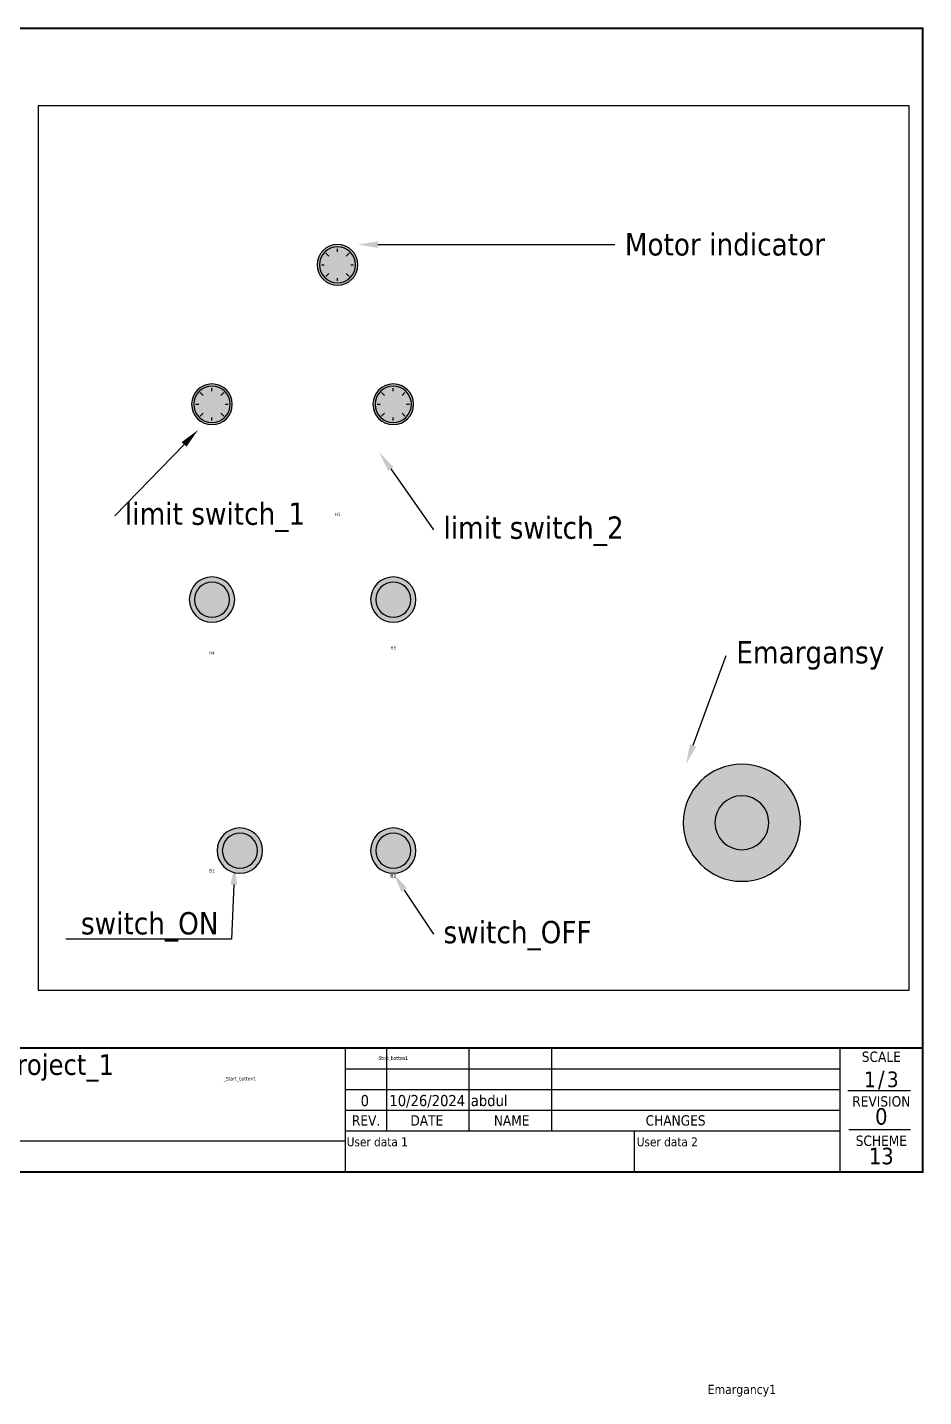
# Model space of a CAD drawing. Header units: inches. Extents: x -29.6 to 16.6, y -1.6 to 10.6.
# Drawn here: x 8.6 to 16.63, y -1.64 to 10.63 of the extents above; entities that cross this region are included whole.
import ezdxf
from ezdxf import colors
from ezdxf.entities.mleader import LeaderData, LeaderLine
from ezdxf.enums import TextEntityAlignment as Align
from ezdxf.math import Vec2, Vec3

# ---------------------------------------------------------------- set-up
doc = ezdxf.new("R2010")
doc.units = ezdxf.units.IN
doc.header["$LTSCALE"] = 0.5
doc.header["$MEASUREMENT"] = 0
doc.layers.add('TITLEBLOCK', color=7, linetype='Continuous')
doc.styles.add('TAHOMA_STANDARD', font='tahoma.ttf')

# ---------------------------------------------------------------- blocks, each defined once
blk = doc.blocks.new('TR_FDP_ANSI_B_SCALE_EN')
at = {"color": 7}
for p, q in [((4.862, 0.37), (4.862, 1.48)), ((11.446, 0.37), (11.446, 1.48)), ((11.816, 0.74), (11.816, 1.48)), ((12.556, 0.74), (12.556, 1.48)), ((13.296, 0.74), (13.296, 1.48)), ((15.88, 0.37), (15.88, 1.48)), ((11.446, 1.295), (15.88, 1.295)), ((11.446, 1.11), (15.88, 1.11)), ((15.95, 1.1), (16.513, 1.1)), ((11.446, 0.925), (15.88, 0.925)), ((11.446, 0.74), (15.88, 0.74)), ((14.033, 0.74), (14.033, 0.37)), ((15.958, 0.75), (16.513, 0.75)), ((11.446, 0.647), (0.37, 0.647))]:
    blk.add_line(p, q, dxfattribs=at)
at = {"color": 7, "const_width": 0.0185}
blk.add_lwpolyline([(0.37, 10.619), (16.62, 10.619), (16.62, 0.37), (0.37, 0.37)], close=True, dxfattribs=at)
blk.add_lwpolyline([(0.37, 1.48), (16.62, 1.48)], dxfattribs=at)
at = {"color": 7, "style": 'TAHOMA_STANDARD'}
for s, height, p in [('SCALE', 0.0925, (16.25, 1.403)), ('/', 0.15, (16.25, 1.203)), ('REVISION', 0.0925, (16.25, 1.003)), ('CHANGES', 0.0925, (14.406, 0.832)), ('SCHEME', 0.0925, (16.25, 0.65))]:
    blk.add_text(s, height=height, dxfattribs=at).set_placement(p, align=Align.MIDDLE_CENTER)
for s, p in [('REV.', (11.631, 0.832)), ('DATE', (12.176, 0.832)), ('NAME', (12.936, 0.832))]:
    blk.add_text(s, height=0.0925, dxfattribs=at).set_placement(p, align=Align.MIDDLE)
for s, height, p in [('LOCATION:', 0.074, (4.885, 0.586)), ('CONTRACT:', 0.0925, (0.463, 0.509)), ('Document realized with version :', 0.0555, (0.375, 0.25))]:
    blk.add_text(s, height=height, dxfattribs=at).set_placement(p, align=Align.MIDDLE_LEFT)
blk.add_attdef('#APP_NAME', text='', height=0.15, rotation=90, dxfattribs=at).set_placement((0.25, 0.375), align=Align.MIDDLE_LEFT)
for tag, height, p in [('#PROJECT_DWG_OFFICE', 0.15, (2.822, 1.253)), ('#FOLIO_TZ_0_L1', 0.185, (8.177, 1.24)), ('#PROJECT_DWG_OFFICE_ADDRESS_1', 0.111, (2.822, 1.044)), ('#FOLIO_TZ_1_L1', 0.148, (8.18, 0.957)), ('#PROJECT_DWG_OFFICE_ADDRESS_2', 0.111, (2.822, 0.894)), ('#FOLIO_TZ_2_L1', 0.148, (8.177, 0.746)), ('#PROJECT_DWG_OFFICE_ADDRESS_3', 0.111, (2.822, 0.738))]:
    blk.add_attdef(tag, text='', height=height, dxfattribs=at).set_placement(p, align=Align.CENTER)
for tag, height, p in [('#REV_NO_-0', 0.1, (11.62, 1.38)), ('#REV_NO_-1', 0.1, (11.62, 1.2)), ('#REV_NO_-2', 0.1, (11.62, 1.01)), ('#REV_NO', 0.148, (16.25, 0.868)), ('#FOLIO_TAG', 0.148, (16.25, 0.513))]:
    blk.add_attdef(tag, text='', height=height, dxfattribs=at).set_placement(p, align=Align.MIDDLE_CENTER)
for tag, height, p in [('#REV_CREATED_ON_-0', 0.1, (11.84, 1.38)), ('#REV_CREATED_BY_-0', 0.1, (12.57, 1.38)), ('#REV_NO_-0_TZ_0_L1', 0.1, (13.31, 1.38)), ('#REV_CREATED_ON_-1', 0.1, (11.84, 1.2)), ('#REV_CREATED_BY_-1', 0.1, (12.57, 1.2)), ('#REV_NO_-1_TZ_0_L1', 0.1, (13.31, 1.2)), ('#FOLIO_SCALE_DEN', 0.14, (16.3, 1.2)), ('#REV_CREATED_ON_-2', 0.1, (11.84, 1.01)), ('#REV_CREATED_BY_-2', 0.1, (12.57, 1.01)), ('#REV_NO_-2_TZ_0_L1', 0.1, (13.31, 1.01)), ('#FOLIO_LOC_TAG', 0.13, (5.71, 0.516))]:
    blk.add_attdef(tag, text='', height=height, dxfattribs=at).set_placement(p, align=Align.MIDDLE_LEFT)
for tag, height, p in [('#FOLIO_SCALE_NUM', 0.14, (16.2, 1.2)), ('#FOLIO_LOC_TZ_0_L1', 0.13, (11.354, 0.516))]:
    blk.add_attdef(tag, text='', height=height, dxfattribs=at).set_placement(p, align=Align.MIDDLE_RIGHT)
for tag, p, height in [('##BUNDLE_TX_0_L1', (11.458, 0.6), 0.08), ('##BUNDLE_TX_1_L1', (14.058, 0.6), 0.08), ('#BUNDLE_TX_0', (11.508, 0.45), 0.0925), ('#BUNDLE_TX_1', (14.108, 0.45), 0.0925)]:
    blk.add_attdef(tag, p, '', height=height, dxfattribs=at)
blk.add_attdef('#PROJECT_CONTRACT_NUM', text='', height=0.13, dxfattribs=at).set_placement((1.147, 0.418), align=Align.BOTTOM_LEFT)
at = {"color": 7, "style": 'TAHOMA_STANDARD', "oblique": 15, "width": 2.071003}
blk.add_attdef('#ELVER', text='', height=0.0447, dxfattribs=at).set_placement((1.5, 0.25), align=Align.MIDDLE_LEFT)
blk = doc.blocks.new('EW_2D_EmergencyStop')
at = {"color": 1, "style": 'TAHOMA_STANDARD'}
blk.add_attdef('#TAG', text='', height=8, dxfattribs=at).set_placement((0, 45), align=Align.CENTER)
at = {"color": 71}
blk.add_wipeout([(-40, -40), (-40, 40), (40, 40), (40, -40)], dxfattribs=at)
h = blk.add_hatch(color=1)
edge = h.paths.add_edge_path()
edge.add_arc((0, 0), 40, 0, 360)
h = blk.add_hatch(color=2)
edge = h.paths.add_edge_path()
edge.add_arc((0, 0), 18.43, 0, 360)
at = {"color": 0}
for radius in [40, 18.43]:
    blk.add_circle((0, 0), radius, dxfattribs=at)
blk = doc.blocks.new('EW_Indicator_Blue')
at = {"color": 71}
blk.add_wipeout([(-13.89, -13.89), (-13.89, 13.89), (13.89, 13.89), (13.89, -13.89)], dxfattribs=at)
h = blk.add_hatch(color=5)
edge = h.paths.add_edge_path()
edge.add_arc((0, 0), 13.89, 0, 360)
h = blk.add_hatch(color=150)
edge = h.paths.add_edge_path()
edge.add_arc((0, 0), 12.37, 0, 360)
for p, q in [((0, 11), (0, 9)), ((-11, 0), (-9, 0)), ((-8, 8), (-6, 6)), ((8, 8), (6, 6)), ((9, 0), (11, 0)), ((-6, -6), (-8, -8)), ((0, -9), (0, -11)), ((8, -8), (6, -6))]:
    blk.add_line(p, q)
for radius in [13.89, 12.37]:
    blk.add_circle((0, 0), radius)
at = {"style": 'TAHOMA_STANDARD'}
blk.add_attdef('#TAG', text='', height=2.85, dxfattribs=at).set_placement((0, 0), align=Align.CENTER)
blk = doc.blocks.new('EW_2D_PushButton_Green')
at = {"color": 71}
blk.add_wipeout([(-15.5, -15.5), (-15.5, 15.5), (15.5, 15.5), (15.5, -15.5)], dxfattribs=at)
h = blk.add_hatch(color=94)
edge = h.paths.add_edge_path()
edge.add_arc((0, 0), 15.5, 0, 360)
h = blk.add_hatch(color=92)
edge = h.paths.add_edge_path()
edge.add_arc((0, 0), 12, 0, 360)
at = {"color": 0}
for radius in [15.5, 12]:
    blk.add_circle((0, 0), radius, dxfattribs=at)
at = {"color": 1, "style": 'TAHOMA_STANDARD'}
blk.add_attdef('#TAG', text='', height=3.1, dxfattribs=at).set_placement((0, 0), align=Align.CENTER)
blk = doc.blocks.new('EW_2D_PushButton_Red')
h = blk.add_hatch(color=12)
edge = h.paths.add_edge_path()
edge.add_arc((0, 0), 15.5, 0, 360)
h = blk.add_hatch(color=1)
edge = h.paths.add_edge_path()
edge.add_arc((0, 0), 12, 0, 360)
at = {"color": 0}
for radius in [15.5, 12]:
    blk.add_circle((0, 0), radius, dxfattribs=at)
at = {"color": 7, "style": 'TAHOMA_STANDARD'}
blk.add_attdef('#TAG', text='', height=3.1, dxfattribs=at).set_placement((0, 0), align=Align.CENTER)
blk = doc.blocks.new('EW_Indicator_Yellow')
at = {"color": 71}
blk.add_wipeout([(-13.89, -13.89), (-13.89, 13.89), (13.89, 13.89), (13.89, -13.89)], dxfattribs=at)
h = blk.add_hatch(color=40)
edge = h.paths.add_edge_path()
edge.add_arc((0, 0), 13.89, 0, 360)
h = blk.add_hatch(color=2)
edge = h.paths.add_edge_path()
edge.add_arc((0, 0), 12.37, 0, 360)
for p, q in [((0, 11), (0, 9)), ((-11, 0), (-9, 0)), ((-8, 8), (-6, 6)), ((8, 8), (6, 6)), ((9, 0), (11, 0)), ((-6, -6), (-8, -8)), ((0, -9), (0, -11)), ((8, -8), (6, -6))]:
    blk.add_line(p, q)
for radius in [13.89, 12.37]:
    blk.add_circle((0, 0), radius)
at = {"style": 'TAHOMA_STANDARD'}
blk.add_attdef('#TAG', text='', height=2.85, dxfattribs=at).set_placement((0, 0), align=Align.CENTER)

msp = doc.modelspace()

# ---------------------------------------------------------------- linework, layer by layer
msp.add_lwpolyline([(8.693, 9.924), (8.693, 2), (16.5, 2), (16.5, 9.924)], close=True)

# ---------------------------------------------------------------- block references
at = {"extrusion": (0, 0, -1)}
ref = msp.add_blockref('EW_2D_PushButton_Red', (-11.875, 3.25), dxfattribs=dict(at, xscale=0.01312335958005249, yscale=0.01312335958005249, rotation=180))
ref.add_attrib('#TAG', 'Stop_botton1', dxfattribs={"color": 7, "height": 0.03203, "style": 'TAHOMA_STANDARD'}).set_placement((11.875, 1.375), align=Align.CENTER)
at = {"layer": 'TITLEBLOCK'}
msp.add_blockref('TR_FDP_ANSI_B_SCALE_EN', (0, 0), dxfattribs=at).add_auto_attribs({'#FOLIO_TAG': '13', '#FOLIO_TZ_0_L1': 'Automation_project_1', '#REV_NO': '0', '#ELVER': '2023.5.0.0052', '#PROJECT_DWG_OFFICE': 'Abdullah', '#FOLIO_SCALE_NUM': '1', '#FOLIO_SCALE_DEN': '3', '##BUNDLE_TX_0_L1': 'User data 1', '##BUNDLE_TX_1_L1': 'User data 2', '#REV_NO_-2': '0', '#REV_CREATED_ON_-2': '10/26/2024', '#REV_CREATED_BY_-2': 'abdul', '#APP_NAME': 'SOLIDWORKS Electrical'})

# ---------------------------------------------------------------- leaders
ml = msp.add_multileader_mtext('Standard')
ml.set_content('limit switch_1', style='TAHOMA_STANDARD')
ml.set_leader_properties()
ml.build(insert=Vec2(0, 0))
ml.multileader.update_dxf_attribs({"has_dogleg": 0, "text_right_attachment_type": 6, "dogleg_length": 0.36, "arrow_head_size": 0.18})
ctx = ml.context
ctx.base_point, ctx.char_height, ctx.arrow_head_size, ctx.landing_gap_size, ctx.plane_origin = Vec3(9.02, 6.25), 0.2, 0.18, 0.09, Vec3(-1.375, 0)
ctx.right_attachment = 6
notes = []
notes.append((ctx, [(0, (1, 1, 0), (9.02, 6.25), (1, 0), 0.36, [(0, [(10.125, 7.02)], 0, [])])]))
ctx.mtext.insert = Vec3(9.47, 6.37)
ml = msp.add_multileader_mtext('Standard')
ml.set_content('limit switch_2', style='TAHOMA_STANDARD')
ml.set_leader_properties()
ml.build(insert=Vec2(0, 0))
ml.multileader.update_dxf_attribs({"has_dogleg": 0, "text_right_attachment_type": 6, "dogleg_length": 0.36, "arrow_head_size": 0.18})
ctx = ml.context
ctx.base_point, ctx.char_height, ctx.arrow_head_size, ctx.landing_gap_size, ctx.plane_origin = Vec3(11.875, 6.125), 0.2, 0.18, 0.09, Vec3(-1.875, -1)
ctx.right_attachment = 6
notes.append((ctx, [(0, (1, 1, 0), (11.875, 6.125), (1, 0), 0.36, [(0, [(11.75, 6.818)], 0, [])])]))
ctx.mtext.insert = Vec3(12.325, 6.245)
ml = msp.add_multileader_mtext('Standard')
ml.set_content('switch_OFF', style='TAHOMA_STANDARD')
ml.set_leader_properties()
ml.build(insert=Vec2(0, 0))
ml.multileader.update_dxf_attribs({"has_dogleg": 0, "text_right_attachment_type": 6, "dogleg_length": 0.36, "arrow_head_size": 0.18})
ctx = ml.context
ctx.base_point, ctx.char_height, ctx.arrow_head_size, ctx.landing_gap_size = Vec3(11.875, 2.5), 0.2, 0.18, 0.09
ctx.right_attachment = 6
notes.append((ctx, [(0, (1, 1, 0), (11.875, 2.5), (1, 0), 0.36, [(0, [(11.875, 3.047)], 0, [])])]))
ctx.mtext.insert = Vec3(12.325, 2.62)
for ctx, leaders in notes:
    for number, flags, end, landing, length, lines in leaders:
        leader = LeaderData()
        leader.index, (leader.has_last_leader_line, leader.has_dogleg_vector, leader.attachment_direction) = number, flags
        leader.last_leader_point, leader.dogleg_vector, leader.dogleg_length = Vec3(end), Vec3(landing), length
        for number, points, colour, breaks in lines:
            line = LeaderLine()
            line.index, line.vertices, line.color, line.breaks = number, Vec3.list(points), colors.encode_raw_color(colour), breaks
            leader.lines.append(line)
        ctx.leaders.append(leader)

# ---------------------------------------------------------------- next in the draw order: block references
at = {"extrusion": (0, 0, -1)}
ref = msp.add_blockref('EW_Indicator_Blue', (-11.375, 8.5), dxfattribs=dict(at, xscale=0.01312335958005249, yscale=0.01312335958005249, rotation=180))
ref.add_attrib('#TAG', 'H1', dxfattribs={"height": 0.0295, "style": 'TAHOMA_STANDARD'}).set_placement((11.375, 6.249), align=Align.CENTER)
ref = msp.add_blockref('EW_Indicator_Yellow', (-10.25, 7.25), dxfattribs=dict(at, xscale=0.01312335958005249, yscale=0.01312335958005249, rotation=180))
ref.add_attrib('#TAG', 'H4', dxfattribs={"height": 0.0295, "style": 'TAHOMA_STANDARD'}).set_placement((10.25, 5.006), align=Align.CENTER)
ref = msp.add_blockref('EW_Indicator_Yellow', (-11.875, 7.25), dxfattribs=dict(at, xscale=0.01312335958005249, yscale=0.01312335958005249, rotation=180))
ref.add_attrib('#TAG', 'H5', dxfattribs={"height": 0.0295, "style": 'TAHOMA_STANDARD'}).set_placement((11.875, 5.053), align=Align.CENTER)
ref = msp.add_blockref('EW_2D_EmergencyStop', (-15, 3.5), dxfattribs=dict(at, xscale=0.01312335958005249, yscale=0.01312335958005249, rotation=180))
ref.add_attrib('#TAG', 'Emargancy1', dxfattribs={"color": 1, "height": 0.0827, "style": 'TAHOMA_STANDARD'}).set_placement((15, -1.62), align=Align.CENTER)
ref = msp.add_blockref('EW_2D_PushButton_Green', (-10.5, 3.25), dxfattribs=dict(at, xscale=0.01312335958005249, yscale=0.01312335958005249, rotation=180))
ref.add_attrib('#TAG', '_Start_botton1', dxfattribs={"color": 1, "height": 0.03203, "style": 'TAHOMA_STANDARD'}).set_placement((10.5, 1.19), align=Align.CENTER)

# ---------------------------------------------------------------- next in the draw order: block references
ref = msp.add_blockref('EW_2D_PushButton_Green', (-11.875, 5.5), dxfattribs=dict(at, xscale=0.01312335958005249, yscale=0.01312335958005249, rotation=180))
ref.add_attrib('#TAG', 'B2', dxfattribs={"color": 1, "height": 0.032, "style": 'TAHOMA_STANDARD'}).set_placement((11.875, 3.008), align=Align.CENTER)

# ---------------------------------------------------------------- next in the draw order: leaders
ml = msp.add_multileader_mtext('Standard')
ml.set_content('Motor indicator\\P', style='TAHOMA_STANDARD')
ml.set_leader_properties()
ml.build(insert=Vec2(0, 0))
ml.multileader.update_dxf_attribs({"has_dogleg": 0, "text_right_attachment_type": 6, "dogleg_length": 0.36, "arrow_head_size": 0.18})
ctx = ml.context
ctx.base_point, ctx.char_height, ctx.arrow_head_size, ctx.landing_gap_size = Vec3(13.5, 8.682), 0.2, 0.18, 0.09
ctx.right_attachment = 6
notes = []
notes.append((ctx, [(0, (1, 1, 0), (13.5, 8.682), (1, 0), 0.36, [(0, [(11.557, 8.682)], 0, [])])]))
ctx.mtext.insert = Vec3(13.95, 8.784)
ml = msp.add_multileader_mtext('Standard')
ml.set_content('Emargansy', style='TAHOMA_STANDARD')
ml.set_leader_properties()
ml.build(insert=Vec2(0, 0))
ml.multileader.update_dxf_attribs({"has_dogleg": 0, "text_right_attachment_type": 6, "dogleg_length": 0.36, "arrow_head_size": 0.18})
ctx = ml.context
ctx.base_point, ctx.char_height, ctx.arrow_head_size, ctx.landing_gap_size, ctx.plane_origin = Vec3(14.5, 5), 0.2, 0.18, 0.09, Vec3(-0.5, 0)
ctx.right_attachment = 6
notes.append((ctx, [(0, (1, 1, 0), (14.5, 5), (1, 0), 0.36, [(0, [(14.5, 4.025)], 0, [])])]))
ctx.mtext.insert = Vec3(14.95, 5.128)
ml = msp.add_multileader_mtext('Standard')
ml.set_content('switch_ON', style='TAHOMA_STANDARD')
ml.set_leader_properties()
ml.build(insert=Vec2(0, 0))
ml.multileader.update_dxf_attribs({"has_dogleg": 0, "text_right_attachment_type": 6, "dogleg_length": 0.36, "arrow_head_size": 0.18})
ctx = ml.context
ctx.base_point, ctx.char_height, ctx.arrow_head_size, ctx.landing_gap_size, ctx.plane_origin = Vec3(8.625, 2.578), 0.2, 0.18, 0.09, Vec3(-0.25, -0.875)
ctx.right_attachment = 6
notes.append((ctx, [(0, (1, 1, 0), (10.786, 2.458), (-1, 0), 0.36, [(0, [(10.453, 3.125)], 0, [])])]))
ctx.mtext.insert = Vec3(9.075, 2.699)
for ctx, leaders in notes:
    for number, flags, end, landing, length, lines in leaders:
        leader = LeaderData()
        leader.index, (leader.has_last_leader_line, leader.has_dogleg_vector, leader.attachment_direction) = number, flags
        leader.last_leader_point, leader.dogleg_vector, leader.dogleg_length = Vec3(end), Vec3(landing), length
        for number, points, colour, breaks in lines:
            line = LeaderLine()
            line.index, line.vertices, line.color, line.breaks = number, Vec3.list(points), colors.encode_raw_color(colour), breaks
            leader.lines.append(line)
        ctx.leaders.append(leader)

# ---------------------------------------------------------------- next in the draw order: block references
ref = msp.add_blockref('EW_2D_PushButton_Green', (-10.25, 5.5), dxfattribs=dict(at, xscale=0.01312335958005249, yscale=0.01312335958005249, rotation=180))
ref.add_attrib('#TAG', 'B1', dxfattribs={"color": 1, "height": 0.032, "style": 'TAHOMA_STANDARD'}).set_placement((10.25, 3.052), align=Align.CENTER)

doc.saveas('drawing.dxf')
